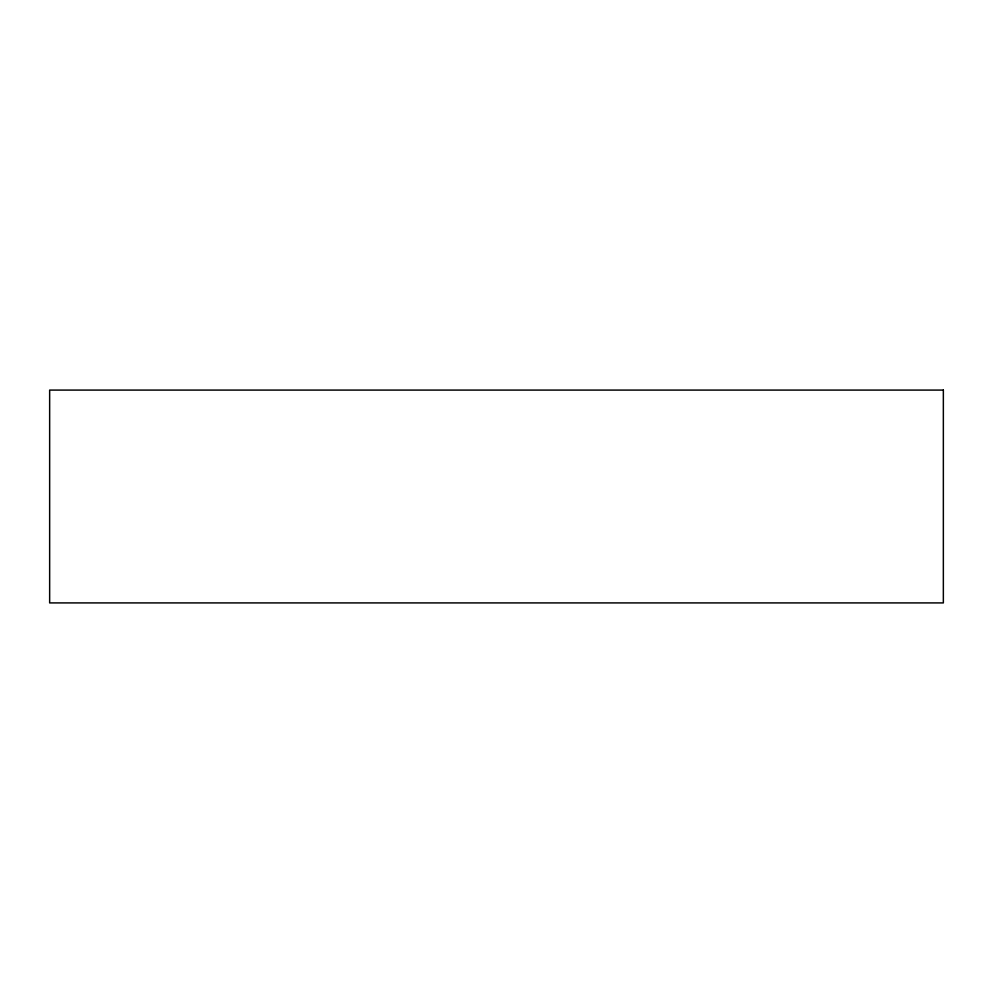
<?xml version="1.0" encoding="UTF-8"?>
<svg xmlns="http://www.w3.org/2000/svg" width="993" height="993" viewBox="0 0 993 993"><rect width="100%" height="100%" fill="white"/><g stroke="black" fill="none" stroke-linecap="round" stroke-linejoin="round"><path stroke-width="1.49" d="M943.35 390.088L49.65 390.088L49.65 602.912L943.35 602.912L943.35 390.088"/></g></svg>
